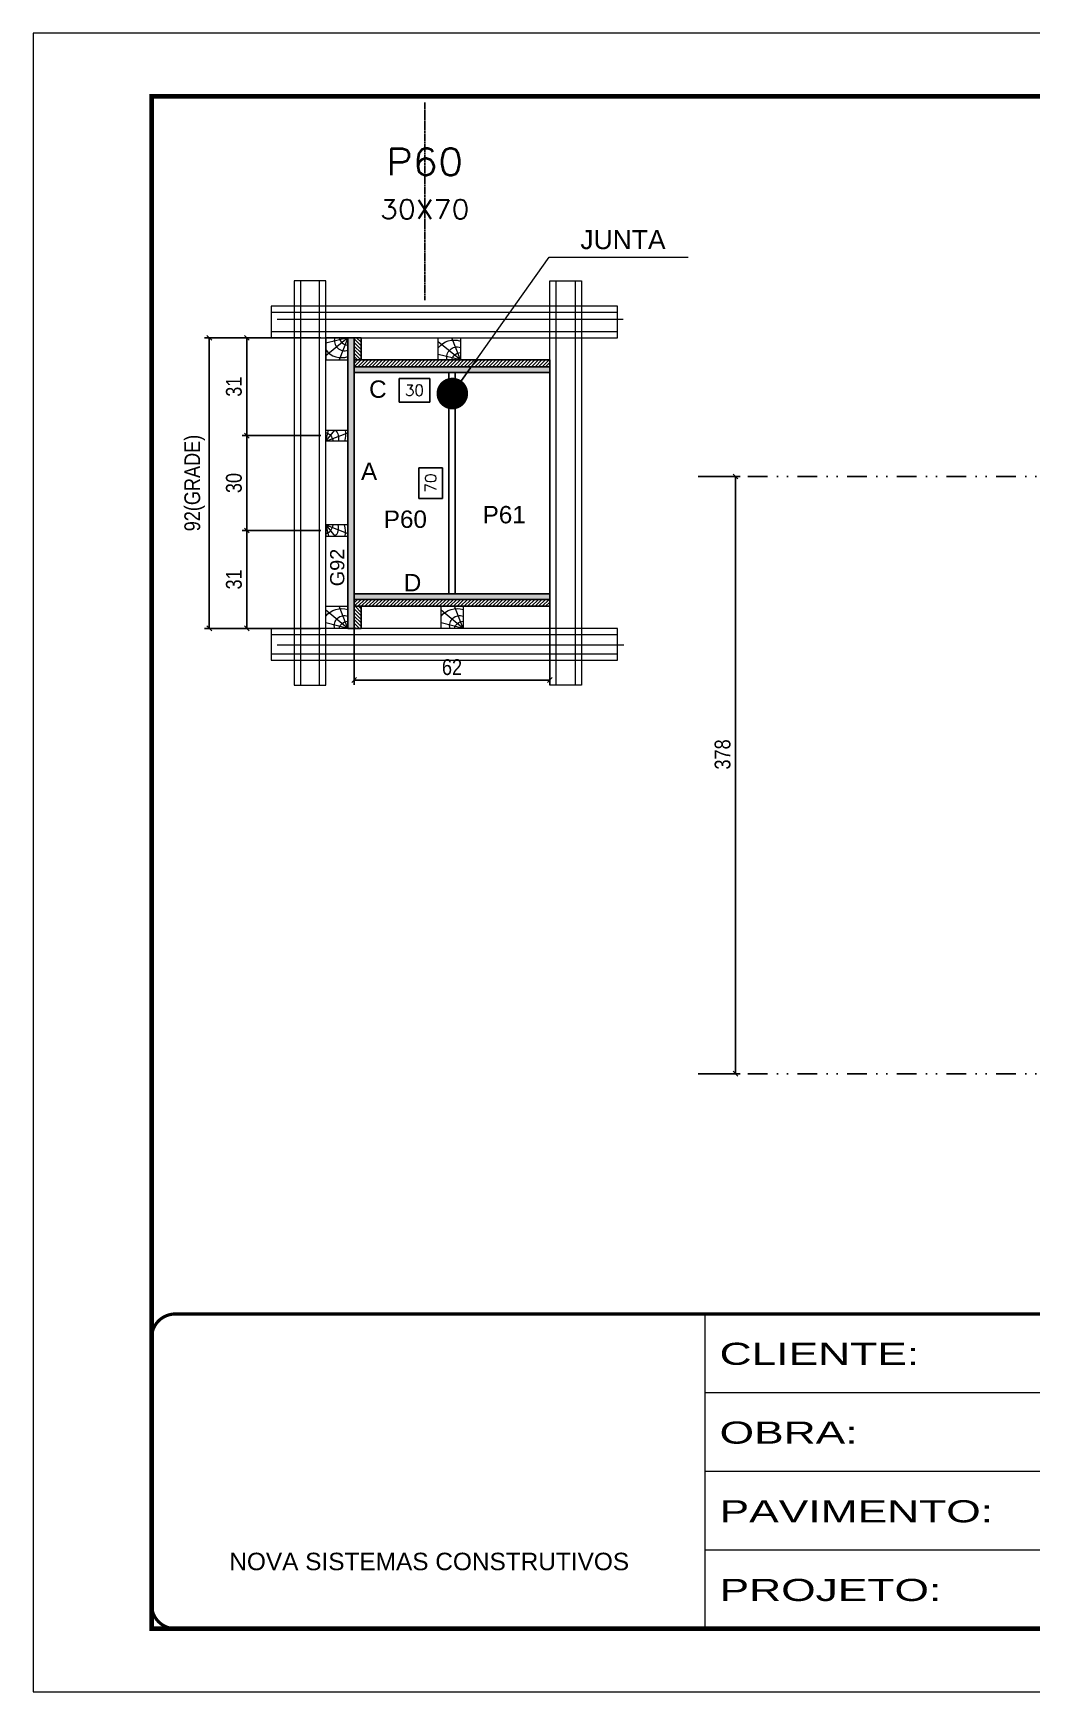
# Model space of a CAD drawing. Extents: x 2949 to 9203, y -16089 to 12527.
# Drawn here: x 4548 to 5180, y -9 to 1041 of the extents above; entities that cross this region are included whole.
import ezdxf
from ezdxf.enums import TextEntityAlignment as Align

# ---------------------------------------------------------------- set-up
doc = ezdxf.new("R2010")
doc.units = 0
for name, pattern in [('CONTINUO', [0]), ('DASHED', [0.75, 0.5, -0.25]), ('DIVIDE2', [0.625, 0.25, -0.125, 0, -0.125, 0, -0.125]), ('HIDDEN', [0.375, 0.25, -0.125])]:
    doc.linetypes.add(name, pattern=pattern)
for name, color, linetype in [('CHAPA', 1, 'Continuous'), ('COTA', 241, 'Continuous'), ('cotas', 4, 'Continuous'), ('MEIO_PONT', 93, 'Continuous'), ('Nível', 160, 'Continuous'), ('Painéis', 200, 'Continuous'), ('SARRAFO', 251, 'Continuous'), ('Texto de Titulo', 7, 'Continuous'), ('Texto Qtd Sarr', 242, 'Continuous'), ('TEXTO_GERAL', 7, 'Continuous')]:
    doc.layers.add(name, color=color, linetype=linetype)
for name, color, linetype, lineweight in [('Folhas', 255, 'Continuous', 9), ('Hachura', 251, 'Continuous', 9), ('Madeira', 126, 'Continuous', 18), ('Perfil Metálico', 224, 'Continuous', 18), ('SARRAFO DE PRESSAO', 251, 'DASHED', 9), ('Texto Seção', 7, 'Continuous', 15)]:
    doc.layers.add(name, color=color, linetype=linetype, lineweight=lineweight)
doc.styles.add('ARIAL', font='arial.ttf')
doc.styles.add('COTA TECNICA', font='techl___.ttf', dxfattribs={"height": 10})
doc.styles.add('COTA TECNICA 2X', font='techl___.ttf', dxfattribs={"height": 10})
doc.styles.add('ROMANS', font='romans.shx')
doc.styles.add('SANSSERIF', font='sas_____.pfb')
doc.styles.get("Standard").update_dxf_attribs({"font": 'arial.ttf'})
doc.styles.add('Tecnologia', font='')
doc.styles.get('Tecnologia').set_extended_font_data('Forgotten Futurist')
doc.dimstyles.new('3x', dxfattribs={"dimtxt": 10, "dimasz": 5, "dimexe": 7, "dimexo": 5, "dimgap": 4, "dimtad": 1, "dimdec": 4, "dimlfac": 0.333333, "dimdsep": 46, "dimtxsty": 'Standard', "dimblk": 'DOT', "dimcen": 0.09, "dimclrd": 1, "dimclre": 1, "dimclrt": 2, "dimadec": 0, "dimazin": 2, "dimtfac": 1, "dimtdec": 4, "dimtmove": 0, "dimatfit": 3, "dimldrblk": 'DOT', "dimfxl": 1, "dimtolj": 1, "dimtzin": 0, "dimlwd": 9, "dimlwe": 9, "dimarcsym": 0})
doc.dimstyles.new('PAINEL', dxfattribs={"dimtxt": 10, "dimasz": 3, "dimexe": 3, "dimexo": 3, "dimgap": 3, "dimtad": 1, "dimdec": 1, "dimzin": 12, "dimdsep": 46, "dimtxsty": 'COTA TECNICA', "dimblk1": 'OBLIQUE', "dimblk2": 'OBLIQUE', "dimsah": 1, "dimcen": 0.9, "dimclrd": 4, "dimclre": 4, "dimclrt": 240, "dimadec": 1, "dimazin": 3, "dimtfac": 1, "dimtdec": 1, "dimtmove": 0, "dimatfit": 3, "dimfxl": 1, "dimtolj": 1, "dimtzin": 12, "dimarcsym": 0})
doc.dimstyles.new('SECAO PILAR', dxfattribs={"dimtxt": 10, "dimasz": 3, "dimexe": 3, "dimexo": 3, "dimgap": 3, "dimtad": 1, "dimdec": 1, "dimlfac": 0.5, "dimzin": 12, "dimdsep": 46, "dimtxsty": 'COTA TECNICA 2X', "dimblk1": 'OBLIQUE', "dimblk2": 'OBLIQUE', "dimsah": 1, "dimcen": 0.9, "dimclrd": 256, "dimclre": 256, "dimclrt": 256, "dimadec": 1, "dimazin": 3, "dimtfac": 1, "dimtdec": 1, "dimtmove": 0, "dimatfit": 3, "dimfxl": 1, "dimtolj": 1, "dimtzin": 12, "dimarcsym": 0})
doc.dimstyles.new('SECÇÃO 2', dxfattribs={"dimtxt": 7, "dimasz": 6, "dimexe": 0.18, "dimexo": 2, "dimgap": -4, "dimtad": 3, "dimdec": 1, "dimlfac": 0.5, "dimzin": 12, "dimdsep": 46, "dimtxsty": 'ROMANS', "dimblk": 'ARCHTICK', "dimcen": 0.09, "dimse1": 1, "dimse2": 1, "dimsd1": 1, "dimsd2": 1, "dimclrd": 180, "dimclre": 5, "dimclrt": 1, "dimadec": 0, "dimazin": 3, "dimtfac": 1, "dimtdec": 1, "dimtofl": 0, "dimtmove": 0, "dimatfit": 3, "dimldrblk": 'ARCHTICK', "dimfxl": 1, "dimtolj": 1, "dimtzin": 0, "dimarcsym": 0})

# ---------------------------------------------------------------- blocks, each defined once
blk = doc.blocks.new('9999999999')
at = {"color": 30, "linetype": 'CONTINUO'}
for p, q in [((98564.6, 34230.2), (98564.6, 34429.4)), ((98564.6, 34379.6), (99584, 34379.6)), ((98564.6, 34329.8), (99488, 34329.8)), ((98564.6, 34280), (99488, 34280))]:
    blk.add_line(p, q, dxfattribs=at)
at = {"color": 30, "linetype": 'CONTINUO', "const_width": 2}
blk.add_lwpolyline([(99584, 34230.2), (99584, 34414.4, 0.414214), (99569, 34429.4), (98229, 34429.4, 0.414214), (98214, 34414.4), (98214, 34245.2, 0.414214), (98229, 34230.2), (99584, 34230.2)], format="xyb", dxfattribs=at)
at = {"layer": 'Folhas'}
blk.add_lwpolyline([(98139, 34190.2), (99624, 34190.2), (99624, 35240.2), (98139, 35240.2)], close=True, dxfattribs=at)
at = {"layer": 'Folhas', "color": 30, "const_width": 3}
blk.add_lwpolyline([(98214, 34230.2), (99584, 34230.2), (99584, 35200.2), (98214, 35200.2)], close=True, dxfattribs=at)
at = {"color": 7, "linetype": 'Continuous', "ltscale": 5, "style": 'ARIAL'}
blk.add_text('NOVA SISTEMAS CONSTRUTIVOS', height=11.059, dxfattribs=at).set_placement((98263.2, 34267.2))
at = {"layer": 'Folhas', "color": 7, "style": 'Tecnologia', "width": 1.5}
for s, p in [('CLIENTE:', (98573.7, 34397.2)), ('OBRA:', (98573.7, 34347.3)), ('PAVIMENTO:', (98573.7, 34297.5)), ('PROJETO:', (98573.7, 34247.7))]:
    blk.add_text(s, height=14, dxfattribs=at).set_placement(p)
blk = doc.blocks.new('titulo1')
at = {"layer": 'Defpoints', "color": 252, "linetype": 'HIDDEN', "ltscale": 2}
blk.add_line((0, 0), (0, 125), dxfattribs=at)
at = {"layer": 'Defpoints', "style": 'ROMANS', "oblique": 15}
blk.add_attdef('FOLHA', text='', height=10, dxfattribs=at).set_placement((0, 15.6), align=Align.MIDDLE_CENTER)
at = {"layer": 'Texto Qtd Sarr', "color": 3, "style": 'ROMANS', "oblique": 15}
for tag, height, p in [('TITULO', 17, (0, 71.4)), ('SEÇÃO', 12, (0, 41.5))]:
    blk.add_attdef(tag, text='', height=height, dxfattribs=at).set_placement(p, align=Align.MIDDLE_CENTER)
blk = doc.blocks.new('_Oblique')
at = {"color": 0, "linetype": 'ByBlock', "lineweight": -2}
blk.add_line((-0.5, -0.5), (0.5, 0.5), dxfattribs=at)
blk = doc.blocks.new('*D1381')
at = {"layer": 'cotas', "color": 4, "linetype": 'ByBlock', "lineweight": -2, "transparency": 16777216}
for p, q in [((4971.7, 760.3), (4995.4, 760.3)), ((4992.4, 760.3), (4992.4, 382.3)), ((4971.7, 382.3), (4995.4, 382.3))]:
    blk.add_line(p, q, dxfattribs=at)
at = {"layer": 'Defpoints', "color": 0, "linetype": 'ByBlock', "transparency": 16777216}
for p in [(4968.7, 760.3), (4968.7, 382.3), (4992.4, 382.3)]:
    blk.add_point(p, dxfattribs=at)
at = {"layer": 'cotas', "color": 4, "linetype": 'ByBlock', "lineweight": -2, "transparency": 16777216, "xscale": 3, "yscale": 3, "zscale": 3}
for p, rotation in [((4992.4, 760.3), 90), ((4992.4, 382.3), 270)]:
    blk.add_blockref('_Oblique', p, dxfattribs=dict(at, rotation=rotation))
at = {"layer": 'cotas', "color": 240, "linetype": 'ByBlock', "transparency": 16777216, "insert": (4984.2, 584.4), "char_height": 10, "attachment_point": 5, "rotation": 90, "style": 'COTA TECNICA'}
blk.add_mtext('\\A1;378', dxfattribs=at)
blk = doc.blocks.new('*D1375')
at = {"layer": 'COTA', "color": 180, "lineweight": -2, "transparency": 16777216}
for p, q in [((4806.8, 765.8), (4791.8, 765.8)), ((4791.8, 765.8), (4791.8, 746.5)), ((4806.8, 746.5), (4806.8, 765.8)), ((4791.8, 746.5), (4806.8, 746.5))]:
    blk.add_line(p, q, dxfattribs=at)
at = {"layer": 'Defpoints', "color": 0, "transparency": 16777216}
for p in [(4750.8, 826.2), (4750.8, 686.2), (4810.8, 686.2)]:
    blk.add_point(p, dxfattribs=at)
at = {"layer": 'COTA', "color": 1, "transparency": 16777216, "insert": (4799.3, 756.2), "char_height": 7, "attachment_point": 5, "rotation": 90, "style": 'ROMANS'}
blk.add_mtext('\\A1;70', dxfattribs=at)
blk = doc.blocks.new('_ArchTick')
at = {"color": 0, "linetype": 'ByBlock', "const_width": 0.15}
blk.add_lwpolyline([(-0.5, -0.5), (0.5, 0.5)], dxfattribs=at)
blk = doc.blocks.new('*D1376')
at = {"layer": 'COTA', "color": 180, "lineweight": -2, "transparency": 16777216}
for p, q in [((4798.7, 822.4), (4779.3, 822.4)), ((4779.3, 822.4), (4779.3, 807.4)), ((4798.7, 807.4), (4798.7, 822.4)), ((4779.3, 807.4), (4798.7, 807.4))]:
    blk.add_line(p, q, dxfattribs=at)
at = {"layer": 'Defpoints', "color": 0, "transparency": 16777216}
for p in [(4750.8, 826.2), (4810.8, 826.2), (4810.8, 803.4)]:
    blk.add_point(p, dxfattribs=at)
at = {"layer": 'COTA', "color": 1, "transparency": 16777216, "insert": (4789, 814.9), "char_height": 7, "attachment_point": 5, "style": 'ROMANS'}
blk.add_mtext('\\A1;30', dxfattribs=at)
blk = doc.blocks.new('*D1377')
at = {"layer": 'COTA', "lineweight": -2, "transparency": 16777216}
for p, q in [((4729.8, 848.2), (4656.1, 848.2)), ((4659.1, 848.2), (4659.1, 664.2)), ((4729.8, 664.2), (4656.1, 664.2))]:
    blk.add_line(p, q, dxfattribs=at)
at = {"layer": 'Defpoints', "color": 0, "transparency": 16777216}
for p in [(4732.8, 848.2), (4659.1, 664.2), (4732.8, 664.2)]:
    blk.add_point(p, dxfattribs=at)
at = {"layer": 'COTA', "lineweight": -2, "transparency": 16777216, "xscale": 3, "yscale": 3, "zscale": 3}
for p, rotation in [((4659.1, 848.2), 90), ((4659.1, 664.2), 270)]:
    blk.add_blockref('_Oblique', p, dxfattribs=dict(at, rotation=rotation))
at = {"layer": 'COTA', "transparency": 16777216, "insert": (4649.8, 756.2), "char_height": 10, "attachment_point": 5, "rotation": 90, "style": 'COTA TECNICA 2X'}
blk.add_mtext('\\A1;92(GRADE)', dxfattribs=at)
blk = doc.blocks.new('*D1378')
at = {"layer": 'COTA', "lineweight": -2, "transparency": 16777216}
for p, q in [((4729.8, 726.2), (4679.9, 726.2)), ((4682.9, 726.2), (4682.9, 664.2)), ((4729.8, 664.2), (4679.9, 664.2))]:
    blk.add_line(p, q, dxfattribs=at)
at = {"layer": 'Defpoints', "color": 0, "transparency": 16777216}
for p in [(4732.8, 726.2), (4682.9, 664.2), (4732.8, 664.2)]:
    blk.add_point(p, dxfattribs=at)
at = {"layer": 'COTA', "lineweight": -2, "transparency": 16777216, "xscale": 3, "yscale": 3, "zscale": 3}
for p, rotation in [((4682.9, 726.2), 90), ((4682.9, 664.2), 270)]:
    blk.add_blockref('_Oblique', p, dxfattribs=dict(at, rotation=rotation))
at = {"layer": 'COTA', "transparency": 16777216, "insert": (4674.7, 695.2), "char_height": 10, "attachment_point": 5, "rotation": 90, "style": 'COTA TECNICA 2X'}
blk.add_mtext('\\A1;31', dxfattribs=at)
blk = doc.blocks.new('PONTALETE')
at = {"layer": 'Madeira'}
for q in [(2.71, 7), (7, 5.76), (7, 1.74)]:
    blk.add_line((0, 0), q, dxfattribs=at)
blk.add_lwpolyline([(0, 0), (7, 0), (7, 7), (0, 7)], close=True, dxfattribs=at)
for centre, radius, start, end in [((2.04, 0.06), 6.23, 37.2818, 109.0913), ((1.09, 0.9), 3.19, 343.603, 109.9847), ((-0.21, -0.78), 3.09, 14.6322, 86.0383)]:
    blk.add_arc(centre, radius, start, end, dxfattribs=at)
blk = doc.blocks.new('MEIO PONTALETE')
at = {"layer": 'Madeira'}
for q in [(2.71, 7), (3.5, 2.88), (3.5, 0.87)]:
    blk.add_line((0, 0), q, dxfattribs=at)
blk.add_lwpolyline([(0, 0), (3.5, 0), (3.5, 7), (0, 7)], close=True, dxfattribs=at)
for centre, radius, start, end in [((2.04, 0.06), 6.23, 76.4499, 109.0913), ((1.09, 0.9), 3.19, 40.9063, 109.9847), ((-0.21, -0.78), 3.09, 14.6322, 86.0383)]:
    blk.add_arc(centre, radius, start, end, dxfattribs=at)
blk = doc.blocks.new('*D1379')
at = {"layer": 'COTA', "lineweight": -2, "transparency": 16777216}
for p, q in [((4729.8, 848.2), (4679.9, 848.2)), ((4682.9, 848.2), (4682.9, 786.2)), ((4729.8, 786.2), (4679.9, 786.2))]:
    blk.add_line(p, q, dxfattribs=at)
at = {"layer": 'Defpoints', "color": 0, "transparency": 16777216}
for p in [(4732.8, 848.2), (4682.9, 786.2), (4732.8, 786.2)]:
    blk.add_point(p, dxfattribs=at)
at = {"layer": 'COTA', "lineweight": -2, "transparency": 16777216, "xscale": 3, "yscale": 3, "zscale": 3}
for p, rotation in [((4682.9, 848.2), 90), ((4682.9, 786.2), 270)]:
    blk.add_blockref('_Oblique', p, dxfattribs=dict(at, rotation=rotation))
at = {"layer": 'COTA', "transparency": 16777216, "insert": (4674.7, 817.2), "char_height": 10, "attachment_point": 5, "rotation": 90, "style": 'COTA TECNICA 2X'}
blk.add_mtext('\\A1;31', dxfattribs=at)
blk = doc.blocks.new('*D1380')
at = {"layer": 'COTA', "lineweight": -2, "transparency": 16777216}
for p, q in [((4729.8, 786.2), (4679.9, 786.2)), ((4682.9, 786.2), (4682.9, 726.2)), ((4729.8, 726.2), (4679.9, 726.2))]:
    blk.add_line(p, q, dxfattribs=at)
at = {"layer": 'Defpoints', "color": 0, "transparency": 16777216}
for p in [(4732.8, 786.2), (4682.9, 726.2), (4732.8, 726.2)]:
    blk.add_point(p, dxfattribs=at)
at = {"layer": 'COTA', "lineweight": -2, "transparency": 16777216, "xscale": 3, "yscale": 3, "zscale": 3}
for p, rotation in [((4682.9, 786.2), 90), ((4682.9, 726.2), 270)]:
    blk.add_blockref('_Oblique', p, dxfattribs=dict(at, rotation=rotation))
at = {"layer": 'COTA', "transparency": 16777216, "insert": (4674.7, 756.2), "char_height": 10, "attachment_point": 5, "rotation": 90, "style": 'COTA TECNICA 2X'}
blk.add_mtext('\\A1;30', dxfattribs=at)
blk = doc.blocks.new('*D1390')
at = {"layer": 'COTA', "lineweight": -2, "transparency": 16777216}
for p, q in [((4750.8, 679.6), (4750.8, 628.5)), ((4874.8, 679.6), (4874.8, 628.5)), ((4750.8, 631.5), (4874.8, 631.5))]:
    blk.add_line(p, q, dxfattribs=at)
at = {"layer": 'Defpoints', "color": 0, "transparency": 16777216}
for p in [(4750.8, 682.6), (4874.8, 682.6), (4874.8, 631.5)]:
    blk.add_point(p, dxfattribs=at)
at = {"layer": 'COTA', "lineweight": -2, "transparency": 16777216, "xscale": 3, "yscale": 3, "zscale": 3, "rotation": 180}
blk.add_blockref('_Oblique', (4750.8, 631.5), dxfattribs=at)
at = {"layer": 'COTA', "lineweight": -2, "transparency": 16777216, "xscale": 3, "yscale": 3, "zscale": 3}
blk.add_blockref('_Oblique', (4874.8, 631.5), dxfattribs=at)
at = {"layer": 'COTA', "transparency": 16777216, "insert": (4812.8, 639.6), "char_height": 10, "attachment_point": 5, "style": 'COTA TECNICA 2X'}
blk.add_mtext('\\A1;62', dxfattribs=at)
blk = doc.blocks.new('_Dot')
at = {"color": 0, "linetype": 'ByBlock', "lineweight": -2}
blk.add_line((-0.5, 0), (-1, 0), dxfattribs=at)
at = {"color": 0, "linetype": 'ByBlock', "const_width": 0.5}
blk.add_lwpolyline([(-0.25, 0, 1), (0.25, 0, 1)], format="xyb", close=True, dxfattribs=at)

msp = doc.modelspace()

# ---------------------------------------------------------------- hatches: boundary and pattern name
at = {"layer": 'Hachura'}
h = msp.add_hatch(color=256, dxfattribs=at)
h.dxf.hatch_style = 1
h.paths.add_polyline_path([(4750.83, 664.16), (4746.83, 664.16), (4746.83, 848.16), (4750.83, 848.16)])
h = msp.add_hatch(color=256, dxfattribs=at)
h.dxf.hatch_style = 1
h.paths.add_polyline_path([(4750.83, 664.16), (4746.83, 664.16), (4746.83, 848.16), (4750.83, 848.16)])
h = msp.add_hatch(dxfattribs=at)
h.set_pattern_fill('ANSI31', color=256, scale=0.5, angle=90, style=0)
h.set_pattern_definition([(135, (-18140.5793, 9972.1135), (-1.12253202, -1.12253202), [])])
h.paths.add_polyline_path([(4750.83, 834.16), (4755.23, 834.16), (4755.23, 848.16), (4750.83, 848.16)])
h = msp.add_hatch(dxfattribs=at)
h.set_pattern_fill('ANSI31', color=256, scale=0.5, style=0)
h.set_pattern_definition([(45, (13924.7807, 23759.1698), (-1.12253202, 1.12253202), [])])
h.paths.add_polyline_path([(4874.83, 829.76), (4874.83, 834.16), (4750.83, 834.16), (4750.83, 829.76)])
h = msp.add_hatch(color=256, dxfattribs=at)
h.dxf.hatch_style = 1
h.paths.add_polyline_path([(4750.83, 829.76), (4750.83, 826.16), (4874.83, 826.16), (4874.83, 829.76)])
h = msp.add_hatch(color=256, dxfattribs=at)
h.dxf.hatch_style = 1
h.paths.add_polyline_path([(4750.83, 829.76), (4750.83, 826.16), (4874.83, 826.16), (4874.83, 829.76)])
h = msp.add_hatch(color=256, dxfattribs=at)
h.dxf.hatch_style = 1
h.paths.add_polyline_path([(4750.83, 686.16), (4750.83, 682.56), (4874.83, 682.56), (4874.83, 686.16)])
h = msp.add_hatch(color=256, dxfattribs=at)
h.dxf.hatch_style = 1
h.paths.add_polyline_path([(4750.83, 686.16), (4750.83, 682.56), (4874.83, 682.56), (4874.83, 686.16)])
h = msp.add_hatch(dxfattribs=at)
h.set_pattern_fill('ANSI31', color=256, scale=0.5, style=0)
h.set_pattern_definition([(45, (14299.7807, 23573.9698), (-1.12253202, 1.12253202), [])])
h.paths.add_polyline_path([(4874.83, 682.56), (4874.83, 678.16), (4750.83, 678.16), (4750.83, 682.56)])
h = msp.add_hatch(dxfattribs=at)
h.set_pattern_fill('ANSI31', color=256, scale=0.5, angle=90, style=0)
h.set_pattern_definition([(135, (-18140.5793, 10167.1135), (-1.12253202, -1.12253202), [])])
h.paths.add_polyline_path([(4750.83, 678.16), (4755.23, 678.16), (4755.23, 664.16), (4750.83, 664.16)])

# ---------------------------------------------------------------- linework, layer by layer
for points in [[(4750.83, 826.16), (4810.83, 826.16), (4810.83, 686.16), (4750.83, 686.16)], [(4814.83, 826.16), (4874.83, 826.16), (4874.83, 686.16), (4814.83, 686.16)]]:
    msp.add_lwpolyline(points, close=True)
at = {"layer": 'CHAPA'}
for p, q in [((4810.83, 686.16), (4810.83, 826.16)), ((4814.83, 686.16), (4814.83, 826.16))]:
    msp.add_line(p, q, dxfattribs=at)
for points in [[(4750.83, 664.16), (4746.83, 664.16), (4746.83, 848.16), (4750.83, 848.16)], [(4750.83, 664.16), (4746.83, 664.16), (4746.83, 848.16), (4750.83, 848.16)], [(4750.83, 829.76), (4750.83, 826.16), (4874.83, 826.16), (4874.83, 829.76)], [(4750.83, 829.76), (4750.83, 826.16), (4874.83, 826.16), (4874.83, 829.76)], [(4750.83, 686.16), (4750.83, 682.56), (4874.83, 682.56), (4874.83, 686.16)], [(4750.83, 686.16), (4750.83, 682.56), (4874.83, 682.56), (4874.83, 686.16)]]:
    msp.add_lwpolyline(points, close=True, dxfattribs=at)
at = {"layer": 'Hachura'}
for p, q in [((4702.03, 859.94), (4921.3, 859.95)), ((4702.03, 653.88), (4921.62, 653.87))]:
    msp.add_line(p, q, dxfattribs=at)
at = {"layer": 'Madeira'}
msp.add_lwpolyline([(4746.83, 664.16), (4732.83, 664.16), (4732.83, 848.16), (4746.83, 848.16)], close=True, dxfattribs=at)
at = {"layer": 'Nível', "color": 4, "linetype": 'DIVIDE2', "ltscale": 50}
for p, q in [((4968.69, 760.27), (5979.03, 760.27)), ((4968.69, 382.27), (5979.03, 382.27))]:
    msp.add_line(p, q, dxfattribs=at)
at = {"layer": 'Painéis'}
msp.add_lwpolyline([(4810.83, 826.16), (4750.83, 826.16), (4750.83, 686.16), (4810.83, 686.16)], close=True, dxfattribs=at)
at = {"layer": 'Perfil Metálico'}
for points in [[(4712.83, 628.16), (4732.83, 628.16), (4732.83, 884.16), (4712.83, 884.16)], [(4728.83, 884.16), (4716.83, 884.16), (4716.83, 628.16), (4728.83, 628.16)], [(4894.83, 628.16), (4874.83, 628.16), (4874.83, 884.16), (4894.83, 884.16)], [(4878.83, 884.16), (4890.83, 884.16), (4890.83, 628.16), (4878.83, 628.16)], [(4698.21, 868.16), (4698.21, 848.16), (4917.52, 848.16), (4917.52, 868.16)], [(4917.52, 852.16), (4917.52, 864.16), (4698.21, 864.16), (4698.21, 852.16)], [(4698.21, 664.16), (4698.21, 644.16), (4917.52, 644.16), (4917.52, 664.16)], [(4917.52, 648.16), (4917.52, 660.16), (4698.21, 660.16), (4698.21, 648.16)]]:
    msp.add_lwpolyline(points, close=True, dxfattribs=at)
at = {"layer": 'SARRAFO'}
for points in [[(4755.23, 848.16), (4755.23, 834.16), (4750.83, 834.16), (4750.83, 848.16)], [(4750.83, 834.16), (4874.83, 834.16), (4874.83, 829.76), (4750.83, 829.76)], [(4750.83, 678.16), (4874.83, 678.16), (4874.83, 682.56), (4750.83, 682.56)], [(4755.23, 664.16), (4755.23, 678.16), (4750.83, 678.16), (4750.83, 664.16)]]:
    msp.add_lwpolyline(points, close=True, dxfattribs=at)

# ---------------------------------------------------------------- block references
at = {"layer": 'MEIO_PONT'}
for name, p, xscale, yscale, zscale, rotation in [('PONTALETE', (4746.83, 848.16), 2, 2, 2, 180), ('MEIO PONTALETE', (4732.83, 782.66), -1.999999997962732, 1.999999997962732, 1.999999997962732, 270), ('MEIO PONTALETE', (4732.83, 729.66), 1.999999997962732, 1.999999997962732, 1.999999997962732, 270)]:
    msp.add_blockref(name, p, dxfattribs=dict(at, xscale=xscale, yscale=yscale, zscale=zscale, rotation=rotation))
at = {"layer": 'MEIO_PONT', "xscale": -2, "yscale": 2, "zscale": 2}
for p in [(4818.09, 834.16), (4746.83, 664.16), (4819.88, 664.16)]:
    msp.add_blockref('PONTALETE', p, dxfattribs=at)
at = {"layer": 'SARRAFO DE PRESSAO', "color": 6, "linetype": 'ByBlock'}
msp.add_blockref('9999999999', (-93591.44, -34199.22), dxfattribs=at)
at = {"layer": 'Texto Seção'}
ref = msp.add_blockref('titulo1', (4795.5, 872.04), dxfattribs=at)
ref.add_attrib('TITULO', 'P60', dxfattribs={"layer": 'Texto de Titulo', "color": 7, "height": 17, "style": 'ROMANS', "width": 1.1}).set_placement((4795.5, 959.54), align=Align.MIDDLE_CENTER)
ref.add_attrib('SEÇÃO', '30X70', dxfattribs={"layer": 'Texto de Titulo', "color": 7, "height": 12, "style": 'ROMANS', "width": 1.1}).set_placement((4795.5, 929.54), align=Align.MIDDLE_CENTER)

# ---------------------------------------------------------------- texts
at = {"color": 0, "linetype": 'Continuous', "ltscale": 5, "style": 'ARIAL'}
msp.add_text('JUNTA', height=12, dxfattribs=at).set_placement((4894.08, 904.28))
at = {"layer": 'TEXTO_GERAL', "style": 'ARIAL'}
for s, p in [('C', (4765.85, 815.66)), ('A', (4760.29, 763.61)), ('P60', (4783.25, 733.31)), ('P61', (4845.87, 736.19)), ('D', (4787.83, 693.16))]:
    msp.add_text(s, height=11, dxfattribs=at).set_placement(p, align=Align.MIDDLE_CENTER)
at = {"layer": 'TEXTO_GERAL', "color": 0, "linetype": 'Continuous', "style": 'SANSSERIF'}
msp.add_text('G92', height=9, rotation=90, dxfattribs=at).set_placement((4740.1, 690.83), align=Align.MIDDLE_LEFT)

# ---------------------------------------------------------------- dimensions: what is measured, and where the dimension line sits
at = {"layer": 'COTA'}
dim = msp.add_linear_dim(base=(4659.05, 664.16), p1=(4732.83, 848.16), p2=(4732.83, 664.16), angle=270, text='<>(GRADE)', dimstyle='SECAO PILAR', dxfattribs=at)
dim.commit()
dim.dimension.update_dxf_attribs({"geometry": '*D1377', "text_midpoint": (4649.83, 756.16)})
for base, p1, p2, picture, middle in [((4682.89, 786.16), (4732.83, 848.16), (4732.83, 786.16), '*D1379', (4674.67, 817.16)), ((4682.89, 726.16), (4732.83, 786.16), (4732.83, 726.16), '*D1380', (4674.67, 756.16)), ((4682.89, 664.16), (4732.83, 726.16), (4732.83, 664.16), '*D1378', (4674.67, 695.16))]:
    dim = msp.add_linear_dim(base=base, p1=p1, p2=p2, angle=270, dimstyle='SECAO PILAR', dxfattribs=at)
    dim.commit()
    dim.dimension.update_dxf_attribs({"geometry": picture, "text_midpoint": middle})
dim = msp.add_linear_dim(base=(4810.83, 686.16), p1=(4750.83, 826.16), p2=(4750.83, 686.16), angle=270, dimstyle='SECÇÃO 2', dxfattribs=at)
dim.commit()
dim.dimension.update_dxf_attribs({"geometry": '*D1375', "text_midpoint": (4810.83, 756.16), "dimtype": 160})
dim = msp.add_linear_dim(base=(4810.83, 803.37), p1=(4750.83, 826.16), p2=(4810.83, 826.16), dimstyle='SECÇÃO 2', dxfattribs=at)
dim.commit()
dim.dimension.update_dxf_attribs({"geometry": '*D1376', "text_midpoint": (4789.01, 803.37), "dimtype": 160})
dim = msp.add_linear_dim(base=(4874.83, 631.52), p1=(4750.83, 682.56), p2=(4874.83, 682.56), dimstyle='SECAO PILAR', dxfattribs=at)
dim.commit()
dim.dimension.update_dxf_attribs({"geometry": '*D1390', "text_midpoint": (4812.83, 639.63)})
at = {"layer": 'cotas', "linetype": 'ByBlock'}
dim = msp.add_linear_dim(base=(4992.41, 382.27), p1=(4968.69, 760.27), p2=(4968.69, 382.27), angle=90, dimstyle='PAINEL', dxfattribs=at)
dim.commit()
dim.dimension.update_dxf_attribs({"geometry": '*D1381', "text_midpoint": (4992.41, 584.42), "dimtype": 160})

# ---------------------------------------------------------------- leaders
msp.add_leader([(4813.01, 812.86), (4874.3, 899.28), (4962.3, 899.28)], dimstyle='3x', override={"dimasz": 20})

doc.saveas('drawing.dxf')
